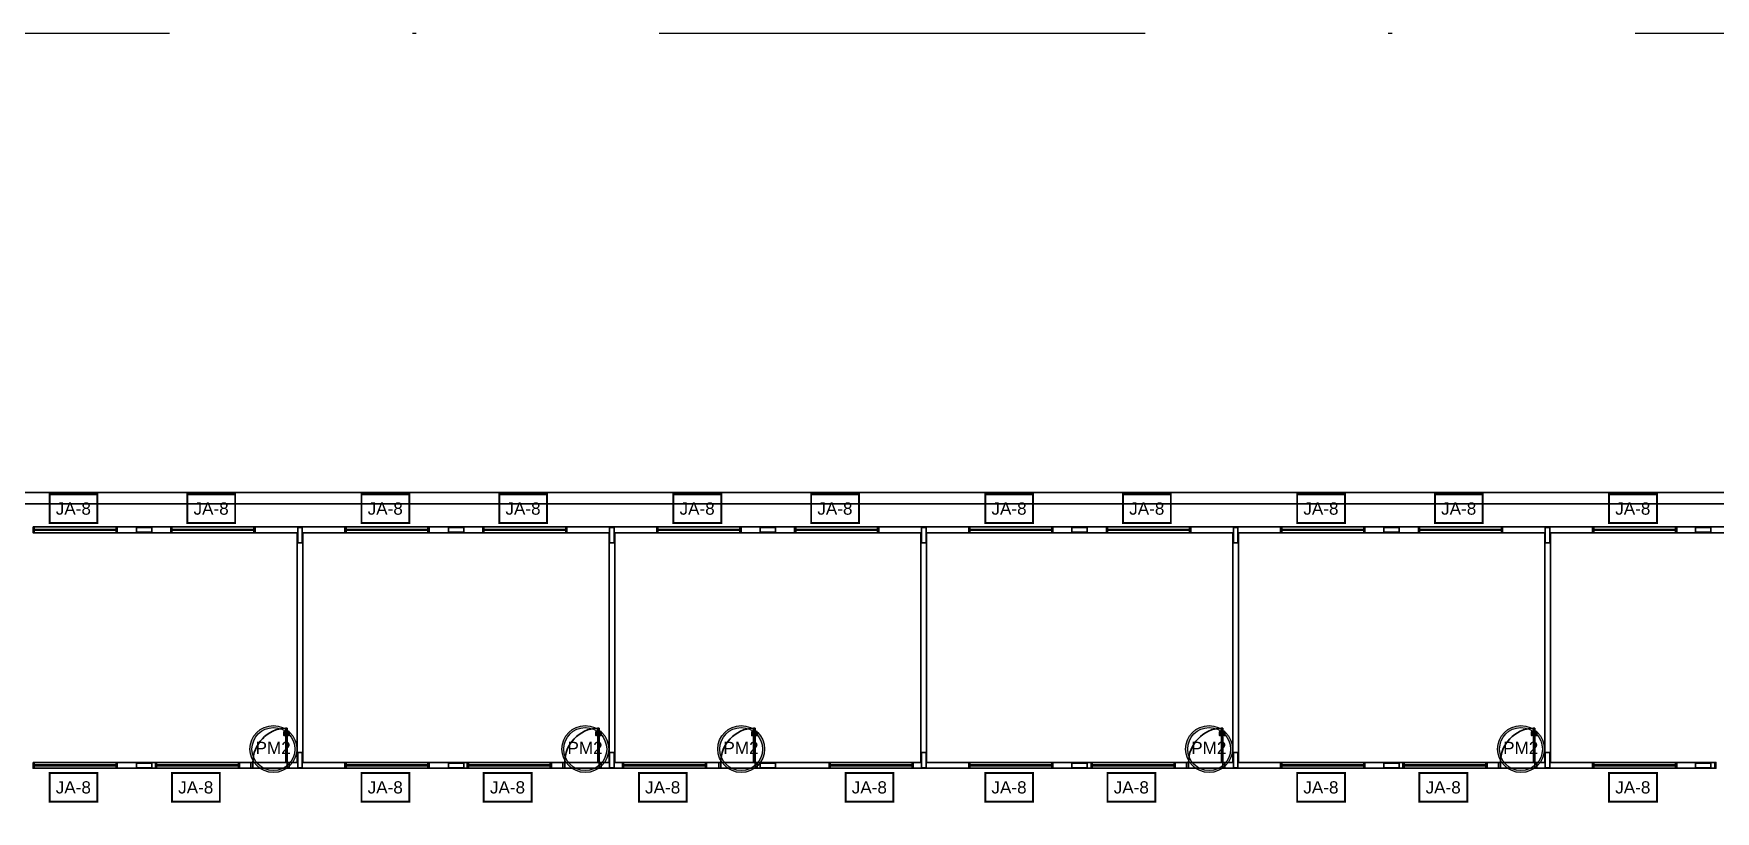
# Model space of a CAD drawing. Header units: inches. Extents: x 48 to 253, y 44 to 126.
# Drawn here: x 173.01 to 216.96, y 105.23 to 125.53 of the extents above; entities that cross this region are included whole.
import ezdxf

# ---------------------------------------------------------------- set-up
doc = ezdxf.new("R2010")
doc.units = ezdxf.units.IN
doc.header["$LTSCALE"] = 100
doc.header["$MEASUREMENT"] = 0
doc.linetypes.add('DASHDOT', pattern=[25.4, 12.7, -6.35, 0, -6.35])
doc.layers.add('ARQ-SMB-1_100', color=1, linetype='Continuous')
doc.layers.add('ARQ-SMB-1_250', color=1, linetype='Continuous')
doc.layers.add('REV-FNDE', color=1, linetype='Continuous', lineweight=30)
doc.styles.add('ESC-50-A20', font='arial.ttf', dxfattribs={"height": 0.1})

msp = doc.modelspace()

# ---------------------------------------------------------------- hatches: boundary and pattern name
at = {"layer": 'ARQ-SMB-1_100'}
h = msp.add_hatch(color=252, dxfattribs=at)
edge = h.paths.add_edge_path()
edge.add_arc((179.278, 106.854), 0.612, 0, 360)
edge = h.paths.add_edge_path(flags=17)
edge.add_arc((179.278, 106.854), 0.559, 0, 360)
h = msp.add_hatch(color=252, dxfattribs=at)
edge = h.paths.add_edge_path()
edge.add_arc((187.428, 106.854), 0.612, 0, 360)
edge = h.paths.add_edge_path(flags=17)
edge.add_arc((187.428, 106.854), 0.559, 0, 360)
h = msp.add_hatch(color=252, dxfattribs=at)
edge = h.paths.add_edge_path()
edge.add_arc((191.503, 106.854), 0.612, 0, 360)
edge = h.paths.add_edge_path(flags=17)
edge.add_arc((191.503, 106.854), 0.559, 0, 360)
h = msp.add_hatch(color=252, dxfattribs=at)
edge = h.paths.add_edge_path()
edge.add_arc((203.728, 106.854), 0.612, 0, 360)
edge = h.paths.add_edge_path(flags=17)
edge.add_arc((203.728, 106.854), 0.559, 0, 360)
h = msp.add_hatch(color=252, dxfattribs=at)
edge = h.paths.add_edge_path()
edge.add_arc((211.878, 106.854), 0.612, 0, 360)
edge = h.paths.add_edge_path(flags=17)
edge.add_arc((211.878, 106.854), 0.559, 0, 360)

# ---------------------------------------------------------------- linework, layer by layer
at = {"linetype": 'DASHDOT', "ltscale": 0.01}
msp.add_lwpolyline([(253.062, 125.533), (48.358, 125.533), (48.358, 44.49), (253.062, 44.49)], close=True, dxfattribs=at)
at = {"layer": 'ARQ-SMB-1_100', "color": 252, "ltscale": 10, "const_width": 0.05}
for points in [[(173.43, 112.757), (174.68, 112.757), (174.68, 113.507), (173.43, 113.507)], [(177.03, 112.757), (178.28, 112.757), (178.28, 113.507), (177.03, 113.507)], [(181.58, 112.757), (182.83, 112.757), (182.83, 113.507), (181.58, 113.507)], [(185.18, 112.757), (186.43, 112.757), (186.43, 113.507), (185.18, 113.507)], [(189.73, 112.757), (190.98, 112.757), (190.98, 113.507), (189.73, 113.507)], [(193.33, 112.757), (194.58, 112.757), (194.58, 113.507), (193.33, 113.507)], [(197.88, 112.757), (199.13, 112.757), (199.13, 113.507), (197.88, 113.507)], [(201.48, 112.757), (202.73, 112.757), (202.73, 113.507), (201.48, 113.507)], [(206.03, 112.757), (207.28, 112.757), (207.28, 113.507), (206.03, 113.507)], [(209.63, 112.757), (210.88, 112.757), (210.88, 113.507), (209.63, 113.507)], [(214.18, 112.757), (215.43, 112.757), (215.43, 113.507), (214.18, 113.507)], [(173.43, 105.478), (174.68, 105.478), (174.68, 106.228), (173.43, 106.228)], [(176.628, 105.478), (177.878, 105.478), (177.878, 106.228), (176.628, 106.228)], [(181.58, 105.478), (182.83, 105.478), (182.83, 106.228), (181.58, 106.228)], [(184.775, 105.478), (186.025, 105.478), (186.025, 106.228), (184.775, 106.228)], [(188.83, 105.478), (190.08, 105.478), (190.08, 106.228), (188.83, 106.228)], [(194.23, 105.478), (195.48, 105.478), (195.48, 106.228), (194.23, 106.228)], [(197.88, 105.478), (199.13, 105.478), (199.13, 106.228), (197.88, 106.228)], [(201.075, 105.478), (202.325, 105.478), (202.325, 106.228), (201.075, 106.228)], [(206.03, 105.478), (207.28, 105.478), (207.28, 106.228), (206.03, 106.228)], [(209.225, 105.478), (210.475, 105.478), (210.475, 106.228), (209.225, 106.228)], [(214.18, 105.478), (215.43, 105.478), (215.43, 106.228), (214.18, 106.228)]]:
    msp.add_lwpolyline(points, close=True, dxfattribs=at)
at = {"layer": 'ARQ-SMB-1_100', "color": 252}
for centre, radius in [((179.278, 106.854), 0.612), ((179.278, 106.854), 0.559), ((187.428, 106.854), 0.612), ((187.428, 106.854), 0.559), ((191.503, 106.854), 0.612), ((191.503, 106.854), 0.559), ((203.728, 106.854), 0.612), ((203.728, 106.854), 0.559), ((211.878, 106.854), 0.612), ((211.878, 106.854), 0.559)]:
    msp.add_circle(centre, radius, dxfattribs=at)
at = {"layer": 'REV-FNDE', "color": 252, "ltscale": 10}
for p, q in [((221.398, 113.253), (162.998, 113.253)), ((173.028, 112.653), (175.168, 112.653)), ((173.028, 112.588), (175.168, 112.588)), ((173.028, 112.568), (175.168, 112.568)), ((173.028, 112.503), (175.168, 112.503)), ((178.768, 112.653), (176.628, 112.653)), ((178.768, 112.588), (176.628, 112.588)), ((178.768, 112.568), (176.628, 112.568)), ((178.768, 112.503), (176.628, 112.503)), ((181.148, 112.653), (178.798, 112.653)), ((178.798, 112.503), (178.798, 112.653)), ((179.898, 106.503), (179.898, 112.503)), ((180.048, 106.503), (180.048, 112.503)), ((181.148, 112.503), (180.048, 112.503)), ((181.148, 112.503), (181.148, 112.653)), ((181.178, 112.653), (183.318, 112.653)), ((181.178, 112.588), (183.318, 112.588)), ((181.178, 112.568), (183.318, 112.568)), ((181.178, 112.503), (183.318, 112.503)), ((186.918, 112.653), (184.778, 112.653)), ((186.918, 112.588), (184.778, 112.588)), ((186.918, 112.568), (184.778, 112.568)), ((186.918, 112.503), (184.778, 112.503)), ((186.948, 112.503), (186.948, 112.653)), ((188.048, 106.503), (188.048, 112.503)), ((188.198, 106.503), (188.198, 112.503)), ((189.298, 112.503), (188.198, 112.503)), ((189.298, 112.503), (189.298, 112.653)), ((189.328, 112.653), (191.468, 112.653)), ((189.328, 112.588), (191.468, 112.588)), ((189.328, 112.568), (191.468, 112.568)), ((189.328, 112.503), (191.468, 112.503)), ((195.068, 112.653), (192.928, 112.653)), ((195.068, 112.588), (192.928, 112.588)), ((195.068, 112.568), (192.928, 112.568)), ((195.068, 112.503), (192.928, 112.503)), ((195.098, 112.653), (197.448, 112.653)), ((195.098, 112.503), (195.098, 112.653)), ((195.098, 112.503), (196.198, 112.503)), ((196.198, 106.503), (196.198, 112.503)), ((196.198, 106.503), (196.198, 112.503)), ((196.198, 109.503), (196.198, 112.503)), ((196.348, 106.503), (196.348, 112.503)), ((196.348, 106.503), (196.348, 112.503)), ((197.448, 112.503), (196.348, 112.503)), ((197.448, 112.503), (197.448, 112.653)), ((197.478, 112.653), (199.618, 112.653)), ((197.478, 112.588), (199.618, 112.588)), ((197.478, 112.568), (199.618, 112.568)), ((197.478, 112.503), (199.618, 112.503)), ((203.218, 112.653), (201.078, 112.653)), ((203.218, 112.588), (201.078, 112.588)), ((203.218, 112.568), (201.078, 112.568)), ((203.218, 112.503), (201.078, 112.503)), ((203.248, 112.503), (203.248, 112.653)), ((204.348, 112.503), (204.348, 106.503)), ((204.498, 106.503), (204.498, 112.503)), ((205.598, 112.503), (204.498, 112.503)), ((205.598, 112.503), (205.598, 112.653)), ((205.628, 112.653), (207.768, 112.653)), ((205.628, 112.588), (207.768, 112.588)), ((205.628, 112.568), (207.768, 112.568)), ((205.628, 112.503), (207.768, 112.503)), ((211.368, 112.653), (209.228, 112.653)), ((211.368, 112.588), (209.228, 112.588)), ((211.368, 112.568), (209.228, 112.568)), ((211.368, 112.503), (209.228, 112.503)), ((211.398, 112.503), (211.398, 112.653)), ((212.498, 106.503), (212.498, 112.503)), ((212.648, 106.503), (212.648, 112.503)), ((213.748, 112.503), (212.648, 112.503)), ((213.748, 112.503), (213.748, 112.653)), ((213.778, 112.653), (215.918, 112.653)), ((213.778, 112.588), (215.918, 112.588)), ((213.778, 112.568), (215.918, 112.568)), ((213.778, 112.503), (215.918, 112.503)), ((179.552, 107.213), (179.552, 107.293)), ((179.572, 107.213), (179.572, 107.293)), ((179.582, 107.323), (179.597, 107.323)), ((179.582, 107.303), (179.597, 107.303)), ((179.597, 107.288), (179.597, 107.338)), ((179.597, 107.338), (179.602, 107.338)), ((179.597, 107.288), (179.602, 107.288)), ((179.602, 106.503), (179.602, 107.403)), ((179.602, 107.403), (179.642, 107.403)), ((179.642, 106.503), (179.642, 107.403)), ((179.647, 107.338), (179.642, 107.338)), ((179.647, 107.288), (179.642, 107.288)), ((179.647, 107.288), (179.647, 107.338)), ((179.662, 107.323), (179.647, 107.323)), ((179.662, 107.303), (179.647, 107.303)), ((179.672, 107.213), (179.672, 107.293)), ((179.692, 107.213), (179.692, 107.293)), ((187.702, 107.213), (187.702, 107.293)), ((187.722, 107.213), (187.722, 107.293)), ((187.732, 107.323), (187.747, 107.323)), ((187.732, 107.303), (187.747, 107.303)), ((187.747, 107.288), (187.747, 107.338)), ((187.747, 107.338), (187.752, 107.338)), ((187.747, 107.288), (187.752, 107.288)), ((187.752, 106.503), (187.752, 107.403)), ((187.752, 107.403), (187.792, 107.403)), ((187.792, 106.503), (187.792, 107.403)), ((187.797, 107.338), (187.792, 107.338)), ((187.797, 107.288), (187.792, 107.288)), ((187.797, 107.288), (187.797, 107.338)), ((187.812, 107.323), (187.797, 107.323)), ((187.812, 107.303), (187.797, 107.303)), ((187.822, 107.213), (187.822, 107.293)), ((187.842, 107.213), (187.842, 107.293)), ((191.777, 107.213), (191.777, 107.293)), ((191.797, 107.213), (191.797, 107.293)), ((191.807, 107.323), (191.822, 107.323)), ((191.807, 107.303), (191.822, 107.303)), ((191.822, 107.288), (191.822, 107.338)), ((191.822, 107.338), (191.827, 107.338)), ((191.822, 107.288), (191.827, 107.288)), ((191.827, 106.503), (191.827, 107.403)), ((191.827, 107.403), (191.867, 107.403)), ((191.867, 106.503), (191.867, 107.403)), ((191.872, 107.338), (191.867, 107.338)), ((191.872, 107.288), (191.867, 107.288)), ((191.872, 107.288), (191.872, 107.338)), ((191.887, 107.323), (191.872, 107.323)), ((191.887, 107.303), (191.872, 107.303)), ((191.897, 107.213), (191.897, 107.293)), ((191.917, 107.213), (191.917, 107.293)), ((204.002, 107.213), (204.002, 107.293)), ((204.022, 107.213), (204.022, 107.293)), ((204.032, 107.323), (204.047, 107.323)), ((204.032, 107.303), (204.047, 107.303)), ((204.047, 107.288), (204.047, 107.338)), ((204.047, 107.338), (204.052, 107.338)), ((204.047, 107.288), (204.052, 107.288)), ((204.052, 106.503), (204.052, 107.403)), ((204.052, 107.403), (204.092, 107.403)), ((204.092, 106.503), (204.092, 107.403)), ((204.097, 107.338), (204.092, 107.338)), ((204.097, 107.288), (204.092, 107.288)), ((204.097, 107.288), (204.097, 107.338)), ((204.112, 107.323), (204.097, 107.323)), ((204.112, 107.303), (204.097, 107.303)), ((204.122, 107.213), (204.122, 107.293)), ((204.142, 107.213), (204.142, 107.293)), ((212.152, 107.213), (212.152, 107.293)), ((212.172, 107.213), (212.172, 107.293)), ((212.182, 107.323), (212.197, 107.323)), ((212.182, 107.303), (212.197, 107.303)), ((212.197, 107.288), (212.197, 107.338)), ((212.197, 107.338), (212.202, 107.338)), ((212.197, 107.288), (212.202, 107.288)), ((212.202, 106.503), (212.202, 107.403)), ((212.202, 107.403), (212.242, 107.403)), ((212.242, 106.503), (212.242, 107.403)), ((212.247, 107.338), (212.242, 107.338)), ((212.247, 107.288), (212.242, 107.288)), ((212.247, 107.288), (212.247, 107.338)), ((212.262, 107.323), (212.247, 107.323)), ((212.262, 107.303), (212.247, 107.303)), ((212.272, 107.213), (212.272, 107.293)), ((212.292, 107.213), (212.292, 107.293)), ((173.028, 106.503), (175.168, 106.503)), ((173.028, 106.438), (175.168, 106.438)), ((173.028, 106.418), (175.168, 106.418)), ((173.028, 106.353), (175.168, 106.353)), ((175.198, 106.503), (176.196, 106.503)), ((175.198, 106.503), (175.198, 106.353)), ((175.198, 106.353), (176.196, 106.353)), ((176.196, 106.503), (176.196, 106.353)), ((176.226, 106.503), (178.366, 106.503)), ((176.226, 106.438), (178.366, 106.438)), ((176.226, 106.418), (178.366, 106.418)), ((176.226, 106.353), (178.366, 106.353)), ((178.396, 106.353), (178.396, 106.503)), ((178.692, 106.503), (178.692, 106.353)), ((178.692, 106.503), (178.742, 106.503)), ((178.692, 106.353), (178.742, 106.353)), ((179.602, 106.503), (178.742, 106.503)), ((178.742, 106.503), (178.742, 106.353)), ((178.742, 106.353), (179.642, 106.353)), ((179.602, 106.503), (179.642, 106.503)), ((179.642, 106.503), (179.642, 106.353)), ((179.642, 106.503), (179.692, 106.503)), ((179.642, 106.353), (179.692, 106.353)), ((179.898, 106.503), (179.692, 106.503)), ((179.898, 106.503), (179.692, 106.503)), ((179.692, 106.503), (179.692, 106.353)), ((179.692, 106.353), (181.148, 106.353)), ((181.148, 106.503), (180.048, 106.503)), ((181.148, 106.503), (181.148, 106.353)), ((181.178, 106.503), (183.318, 106.503)), ((181.178, 106.438), (183.318, 106.438)), ((181.178, 106.418), (183.318, 106.418)), ((181.178, 106.353), (183.318, 106.353)), ((183.348, 106.503), (184.343, 106.503)), ((183.348, 106.503), (183.348, 106.353)), ((183.348, 106.353), (184.343, 106.353)), ((184.343, 106.503), (184.343, 106.353)), ((184.373, 106.503), (186.513, 106.503)), ((184.373, 106.438), (186.513, 106.438)), ((184.373, 106.418), (186.513, 106.418)), ((184.373, 106.353), (186.513, 106.353)), ((186.842, 106.503), (186.842, 106.353)), ((186.842, 106.503), (186.892, 106.503)), ((186.842, 106.353), (186.892, 106.353)), ((187.752, 106.503), (186.892, 106.503)), ((186.892, 106.503), (186.892, 106.353)), ((186.892, 106.353), (187.792, 106.353)), ((187.752, 106.503), (187.792, 106.503)), ((187.792, 106.503), (187.792, 106.353)), ((187.792, 106.503), (187.842, 106.503)), ((187.792, 106.353), (187.842, 106.353)), ((188.048, 106.503), (187.842, 106.503)), ((187.842, 106.503), (187.842, 106.353)), ((187.842, 106.503), (187.842, 106.353)), ((188.404, 106.353), (187.842, 106.353)), ((188.198, 106.503), (188.398, 106.503)), ((188.398, 106.353), (188.398, 106.503)), ((188.428, 106.503), (190.568, 106.503)), ((188.428, 106.438), (190.568, 106.438)), ((188.428, 106.418), (190.568, 106.418)), ((188.428, 106.353), (190.568, 106.353)), ((190.598, 106.353), (190.598, 106.503)), ((190.598, 106.503), (190.917, 106.503)), ((190.598, 106.353), (190.917, 106.353)), ((190.917, 106.353), (190.598, 106.353)), ((190.917, 106.503), (190.917, 106.353)), ((190.917, 106.503), (190.917, 106.353)), ((190.917, 106.503), (190.967, 106.503)), ((190.917, 106.353), (190.967, 106.353)), ((191.827, 106.503), (190.967, 106.503)), ((190.967, 106.503), (190.967, 106.353)), ((190.967, 106.353), (191.867, 106.353)), ((191.827, 106.503), (191.867, 106.503)), ((191.867, 106.503), (191.867, 106.353)), ((191.867, 106.503), (191.917, 106.503)), ((191.867, 106.353), (191.917, 106.353)), ((193.798, 106.503), (191.917, 106.503)), ((193.798, 106.503), (191.917, 106.503)), ((191.917, 106.503), (191.917, 106.353)), ((191.917, 106.353), (193.618, 106.353)), ((193.798, 106.353), (191.917, 106.353)), ((193.798, 106.353), (193.798, 106.503)), ((193.828, 106.503), (195.968, 106.503)), ((193.828, 106.438), (195.968, 106.438)), ((193.828, 106.418), (195.968, 106.418)), ((193.828, 106.353), (195.968, 106.353)), ((195.992, 106.353), (197.448, 106.353)), ((195.998, 106.353), (195.998, 106.503)), ((195.998, 106.503), (196.198, 106.503)), ((196.198, 106.503), (195.998, 106.503)), ((195.998, 106.353), (196.348, 106.353)), ((197.448, 106.503), (196.348, 106.503)), ((197.448, 106.503), (197.448, 106.353)), ((197.478, 106.503), (199.618, 106.503)), ((197.478, 106.438), (199.618, 106.438)), ((197.478, 106.418), (199.618, 106.418)), ((197.478, 106.353), (199.618, 106.353)), ((199.648, 106.503), (200.643, 106.503)), ((199.648, 106.503), (199.648, 106.353)), ((199.648, 106.353), (200.643, 106.353)), ((200.643, 106.503), (200.643, 106.353)), ((200.673, 106.503), (202.813, 106.503)), ((200.673, 106.438), (202.813, 106.438)), ((200.673, 106.418), (202.813, 106.418)), ((200.673, 106.353), (202.813, 106.353)), ((203.142, 106.503), (203.142, 106.353)), ((203.142, 106.503), (203.192, 106.503)), ((203.142, 106.353), (203.192, 106.353)), ((204.052, 106.503), (203.192, 106.503)), ((203.192, 106.503), (203.192, 106.353)), ((203.192, 106.353), (204.092, 106.353)), ((204.052, 106.503), (204.092, 106.503)), ((204.092, 106.503), (204.092, 106.353)), ((204.092, 106.503), (204.142, 106.503)), ((204.092, 106.353), (204.142, 106.353)), ((204.142, 106.503), (204.142, 106.353)), ((204.348, 106.503), (204.142, 106.503)), ((204.142, 106.503), (204.142, 106.353)), ((205.598, 106.353), (204.142, 106.353)), ((204.198, 106.353), (204.498, 106.353)), ((204.498, 106.503), (205.598, 106.503)), ((205.598, 106.503), (205.598, 106.353)), ((205.628, 106.503), (207.768, 106.503)), ((205.628, 106.438), (207.768, 106.438)), ((205.628, 106.418), (207.768, 106.418)), ((205.628, 106.353), (207.768, 106.353)), ((207.798, 106.503), (208.793, 106.503)), ((207.798, 106.503), (207.798, 106.353)), ((207.798, 106.353), (208.793, 106.353)), ((208.793, 106.503), (208.793, 106.353)), ((208.823, 106.503), (210.963, 106.503)), ((208.823, 106.438), (210.963, 106.438)), ((208.823, 106.418), (210.963, 106.418)), ((208.823, 106.353), (210.963, 106.353)), ((211.292, 106.503), (211.292, 106.353)), ((211.292, 106.503), (211.342, 106.503)), ((211.292, 106.353), (211.342, 106.353)), ((212.202, 106.503), (211.342, 106.503)), ((211.342, 106.503), (211.342, 106.353)), ((211.342, 106.353), (212.242, 106.353)), ((212.202, 106.503), (212.242, 106.503)), ((212.242, 106.503), (212.242, 106.353)), ((212.242, 106.503), (212.292, 106.503)), ((212.242, 106.353), (212.292, 106.353)), ((212.292, 106.503), (212.292, 106.353)), ((212.292, 106.503), (212.292, 106.353)), ((212.498, 106.503), (212.292, 106.503)), ((212.292, 106.353), (213.748, 106.353)), ((213.748, 106.503), (212.648, 106.503)), ((213.748, 106.503), (213.748, 106.353)), ((213.778, 106.503), (215.918, 106.503)), ((213.778, 106.438), (215.918, 106.438)), ((213.778, 106.418), (215.918, 106.418)), ((213.778, 106.353), (215.918, 106.353)), ((215.948, 106.503), (216.943, 106.503)), ((215.948, 106.503), (215.948, 106.353)), ((215.948, 106.353), (216.943, 106.353)), ((216.943, 106.503), (216.943, 106.353))]:
    msp.add_line(p, q, dxfattribs=at)
for points in [[(162.698, 113.553), (221.698, 113.553), (221.698, 103.928), (162.698, 103.928)], [(172.998, 112.653), (173.028, 112.653), (173.028, 112.503), (172.998, 112.503)], [(175.168, 112.653), (175.198, 112.653), (175.198, 112.503), (175.168, 112.503)], [(176.598, 112.653), (176.598, 112.503), (175.198, 112.503), (175.198, 112.653)], [(175.703, 112.638), (175.703, 112.518), (176.103, 112.518), (176.103, 112.638)], [(176.628, 112.653), (176.598, 112.653), (176.598, 112.503), (176.628, 112.503)], [(178.798, 112.653), (178.768, 112.653), (178.768, 112.503), (178.798, 112.503)], [(179.913, 112.238), (180.033, 112.238), (180.033, 112.638), (179.913, 112.638)], [(181.148, 112.653), (181.178, 112.653), (181.178, 112.503), (181.148, 112.503)], [(183.318, 112.653), (183.348, 112.653), (183.348, 112.503), (183.318, 112.503)], [(184.748, 112.653), (184.748, 112.503), (183.348, 112.503), (183.348, 112.653)], [(183.853, 112.638), (183.853, 112.518), (184.253, 112.518), (184.253, 112.638)], [(184.778, 112.653), (184.748, 112.653), (184.748, 112.503), (184.778, 112.503)], [(186.948, 112.653), (186.918, 112.653), (186.918, 112.503), (186.948, 112.503)], [(188.063, 112.238), (188.183, 112.238), (188.183, 112.638), (188.063, 112.638)], [(189.298, 112.653), (189.328, 112.653), (189.328, 112.503), (189.298, 112.503)], [(191.468, 112.653), (191.498, 112.653), (191.498, 112.503), (191.468, 112.503)], [(192.898, 112.653), (192.898, 112.503), (191.498, 112.503), (191.498, 112.653)], [(191.998, 112.638), (191.998, 112.518), (192.398, 112.518), (192.398, 112.638)], [(192.928, 112.653), (192.898, 112.653), (192.898, 112.503), (192.928, 112.503)], [(195.098, 112.653), (195.068, 112.653), (195.068, 112.503), (195.098, 112.503)], [(196.213, 112.238), (196.333, 112.238), (196.333, 112.638), (196.213, 112.638)], [(197.448, 112.653), (197.478, 112.653), (197.478, 112.503), (197.448, 112.503)], [(199.618, 112.653), (199.648, 112.653), (199.648, 112.503), (199.618, 112.503)], [(201.048, 112.653), (201.048, 112.503), (199.648, 112.503), (199.648, 112.653)], [(200.143, 112.638), (200.143, 112.518), (200.543, 112.518), (200.543, 112.638)], [(201.078, 112.653), (201.048, 112.653), (201.048, 112.503), (201.078, 112.503)], [(203.248, 112.653), (203.218, 112.653), (203.218, 112.503), (203.248, 112.503)], [(204.363, 112.238), (204.483, 112.238), (204.483, 112.638), (204.363, 112.638)], [(205.598, 112.653), (205.628, 112.653), (205.628, 112.503), (205.598, 112.503)], [(207.768, 112.653), (207.798, 112.653), (207.798, 112.503), (207.768, 112.503)], [(209.198, 112.653), (209.198, 112.503), (207.798, 112.503), (207.798, 112.653)], [(208.293, 112.638), (208.293, 112.518), (208.693, 112.518), (208.693, 112.638)], [(209.228, 112.653), (209.198, 112.653), (209.198, 112.503), (209.228, 112.503)], [(211.398, 112.653), (211.368, 112.653), (211.368, 112.503), (211.398, 112.503)], [(212.513, 112.238), (212.633, 112.238), (212.633, 112.638), (212.513, 112.638)], [(213.748, 112.653), (213.778, 112.653), (213.778, 112.503), (213.748, 112.503)], [(215.918, 112.653), (215.948, 112.653), (215.948, 112.503), (215.918, 112.503)], [(217.348, 112.653), (217.348, 112.503), (215.948, 112.503), (215.948, 112.653)], [(216.443, 112.638), (216.443, 112.518), (216.843, 112.518), (216.843, 112.638)], [(172.998, 106.503), (173.028, 106.503), (173.028, 106.353), (172.998, 106.353)], [(175.168, 106.503), (175.198, 106.503), (175.198, 106.353), (175.168, 106.353)], [(175.703, 106.488), (175.703, 106.368), (176.103, 106.368), (176.103, 106.488)], [(176.196, 106.503), (176.226, 106.503), (176.226, 106.353), (176.196, 106.353)], [(178.366, 106.503), (178.396, 106.503), (178.396, 106.353), (178.366, 106.353)], [(178.692, 106.503), (178.396, 106.503), (178.396, 106.353), (178.692, 106.353)], [(179.913, 106.368), (180.033, 106.368), (180.033, 106.768), (179.913, 106.768)], [(181.148, 106.503), (181.178, 106.503), (181.178, 106.353), (181.148, 106.353)], [(183.318, 106.503), (183.348, 106.503), (183.348, 106.353), (183.318, 106.353)], [(183.853, 106.488), (183.853, 106.368), (184.253, 106.368), (184.253, 106.488)], [(184.343, 106.503), (184.373, 106.503), (184.373, 106.353), (184.343, 106.353)], [(186.513, 106.503), (186.543, 106.503), (186.543, 106.353), (186.513, 106.353)], [(186.842, 106.503), (186.543, 106.503), (186.543, 106.353), (186.842, 106.353)], [(188.063, 106.368), (188.183, 106.368), (188.183, 106.768), (188.063, 106.768)], [(188.398, 106.503), (188.428, 106.503), (188.428, 106.353), (188.398, 106.353)], [(190.568, 106.503), (190.598, 106.503), (190.598, 106.353), (190.568, 106.353)], [(191.998, 106.488), (191.998, 106.368), (192.398, 106.368), (192.398, 106.488)], [(193.798, 106.503), (193.828, 106.503), (193.828, 106.353), (193.798, 106.353)], [(195.968, 106.503), (195.998, 106.503), (195.998, 106.353), (195.968, 106.353)], [(196.213, 106.368), (196.333, 106.368), (196.333, 106.768), (196.213, 106.768)], [(197.448, 106.503), (197.478, 106.503), (197.478, 106.353), (197.448, 106.353)], [(199.618, 106.503), (199.648, 106.503), (199.648, 106.353), (199.618, 106.353)], [(200.143, 106.488), (200.143, 106.368), (200.543, 106.368), (200.543, 106.488)], [(200.643, 106.503), (200.673, 106.503), (200.673, 106.353), (200.643, 106.353)], [(202.813, 106.503), (202.843, 106.503), (202.843, 106.353), (202.813, 106.353)], [(203.142, 106.503), (202.843, 106.503), (202.843, 106.353), (203.142, 106.353)], [(204.363, 106.368), (204.483, 106.368), (204.483, 106.768), (204.363, 106.768)], [(205.598, 106.503), (205.628, 106.503), (205.628, 106.353), (205.598, 106.353)], [(207.768, 106.503), (207.798, 106.503), (207.798, 106.353), (207.768, 106.353)], [(208.293, 106.488), (208.293, 106.368), (208.693, 106.368), (208.693, 106.488)], [(208.793, 106.503), (208.823, 106.503), (208.823, 106.353), (208.793, 106.353)], [(210.963, 106.503), (210.993, 106.503), (210.993, 106.353), (210.963, 106.353)], [(211.292, 106.503), (210.993, 106.503), (210.993, 106.353), (211.292, 106.353)], [(212.513, 106.368), (212.633, 106.368), (212.633, 106.768), (212.513, 106.768)], [(213.748, 106.503), (213.778, 106.503), (213.778, 106.353), (213.748, 106.353)], [(215.918, 106.503), (215.948, 106.503), (215.948, 106.353), (215.918, 106.353)], [(216.443, 106.488), (216.443, 106.368), (216.843, 106.368), (216.843, 106.488)], [(216.943, 106.503), (216.973, 106.503), (216.973, 106.353), (216.943, 106.353)]]:
    msp.add_lwpolyline(points, close=True, dxfattribs=at)
for points in [[(179.898, 106.503), (179.898, 106.503), (179.898, 112.503), (178.798, 112.503)], [(189.298, 112.653), (186.948, 112.653)], [(188.048, 106.503), (188.048, 106.503), (188.048, 112.503), (186.948, 112.503)], [(205.598, 112.653), (203.248, 112.653)], [(204.348, 106.503), (204.348, 106.503), (204.348, 112.503), (203.248, 112.503)], [(212.498, 106.503), (212.498, 106.503), (212.498, 112.503), (211.368, 112.503)], [(213.748, 112.653), (211.398, 112.653)]]:
    msp.add_lwpolyline(points, dxfattribs=at)
for centre, radius, start, end in [((179.642, 106.504), 0.9, 92.866, 180.0717), ((179.582, 107.293), 0.03, 90, 180), ((179.582, 107.293), 0.01, 90, 180), ((179.662, 107.293), 0.03, 0, 90), ((179.662, 107.293), 0.01, 0, 90), ((187.792, 106.504), 0.9, 92.866, 180.0717), ((187.732, 107.293), 0.03, 90, 180), ((187.732, 107.293), 0.01, 90, 180), ((187.812, 107.293), 0.03, 0, 90), ((187.812, 107.293), 0.01, 0, 90), ((191.867, 106.504), 0.9, 92.866, 180.0717), ((191.807, 107.293), 0.03, 90, 180), ((191.807, 107.293), 0.01, 90, 180), ((191.887, 107.293), 0.03, 0, 90), ((191.887, 107.293), 0.01, 0, 90), ((204.092, 106.504), 0.9, 92.866, 180.0717), ((204.032, 107.293), 0.03, 90, 180), ((204.032, 107.293), 0.01, 90, 180), ((204.112, 107.293), 0.03, 0, 90), ((204.112, 107.293), 0.01, 0, 90), ((212.242, 106.504), 0.9, 92.866, 180.0717), ((212.182, 107.293), 0.03, 90, 180), ((212.182, 107.293), 0.01, 90, 180), ((212.262, 107.293), 0.03, 0, 90), ((212.262, 107.293), 0.01, 0, 90), ((179.562, 107.213), 0.01, 180, 0), ((179.682, 107.213), 0.01, 180, 0), ((187.712, 107.213), 0.01, 180, 0), ((187.832, 107.213), 0.01, 180, 0), ((191.787, 107.213), 0.01, 180, 0), ((191.907, 107.213), 0.01, 180, 0), ((204.012, 107.213), 0.01, 180, 0), ((204.132, 107.213), 0.01, 180, 0), ((212.162, 107.213), 0.01, 180, 0), ((212.282, 107.213), 0.01, 180, 0)]:
    msp.add_arc(centre, radius, start, end, dxfattribs=at)

# ---------------------------------------------------------------- texts
at = {"layer": 'ARQ-SMB-1_250', "style": 'ESC-50-A20'}
for tag, p in [('JA-8', (173.591, 112.973)), ('JA-8', (177.191, 112.973)), ('JA-8', (181.741, 112.973)), ('JA-8', (185.341, 112.973)), ('JA-8', (189.891, 112.973)), ('JA-8', (193.491, 112.973)), ('JA-8', (198.041, 112.973)), ('JA-8', (201.641, 112.973)), ('JA-8', (206.191, 112.973)), ('JA-8', (209.791, 112.973)), ('JA-8', (214.341, 112.973)), ('PM2', (178.812, 106.724)), ('PM2', (186.962, 106.724)), ('PM2', (191.037, 106.724)), ('PM2', (203.262, 106.724)), ('PM2', (211.412, 106.724)), ('JA-8', (173.591, 105.694)), ('JA-8', (176.789, 105.694)), ('JA-8', (181.741, 105.694)), ('JA-8', (184.936, 105.694)), ('JA-8', (188.991, 105.694)), ('JA-8', (194.391, 105.694)), ('JA-8', (198.041, 105.694)), ('JA-8', (201.236, 105.694)), ('JA-8', (206.191, 105.694)), ('JA-8', (209.386, 105.694)), ('JA-8', (214.341, 105.694))]:
    msp.add_attdef(tag, p, '', height=0.32, dxfattribs=at)

doc.saveas('drawing.dxf')
